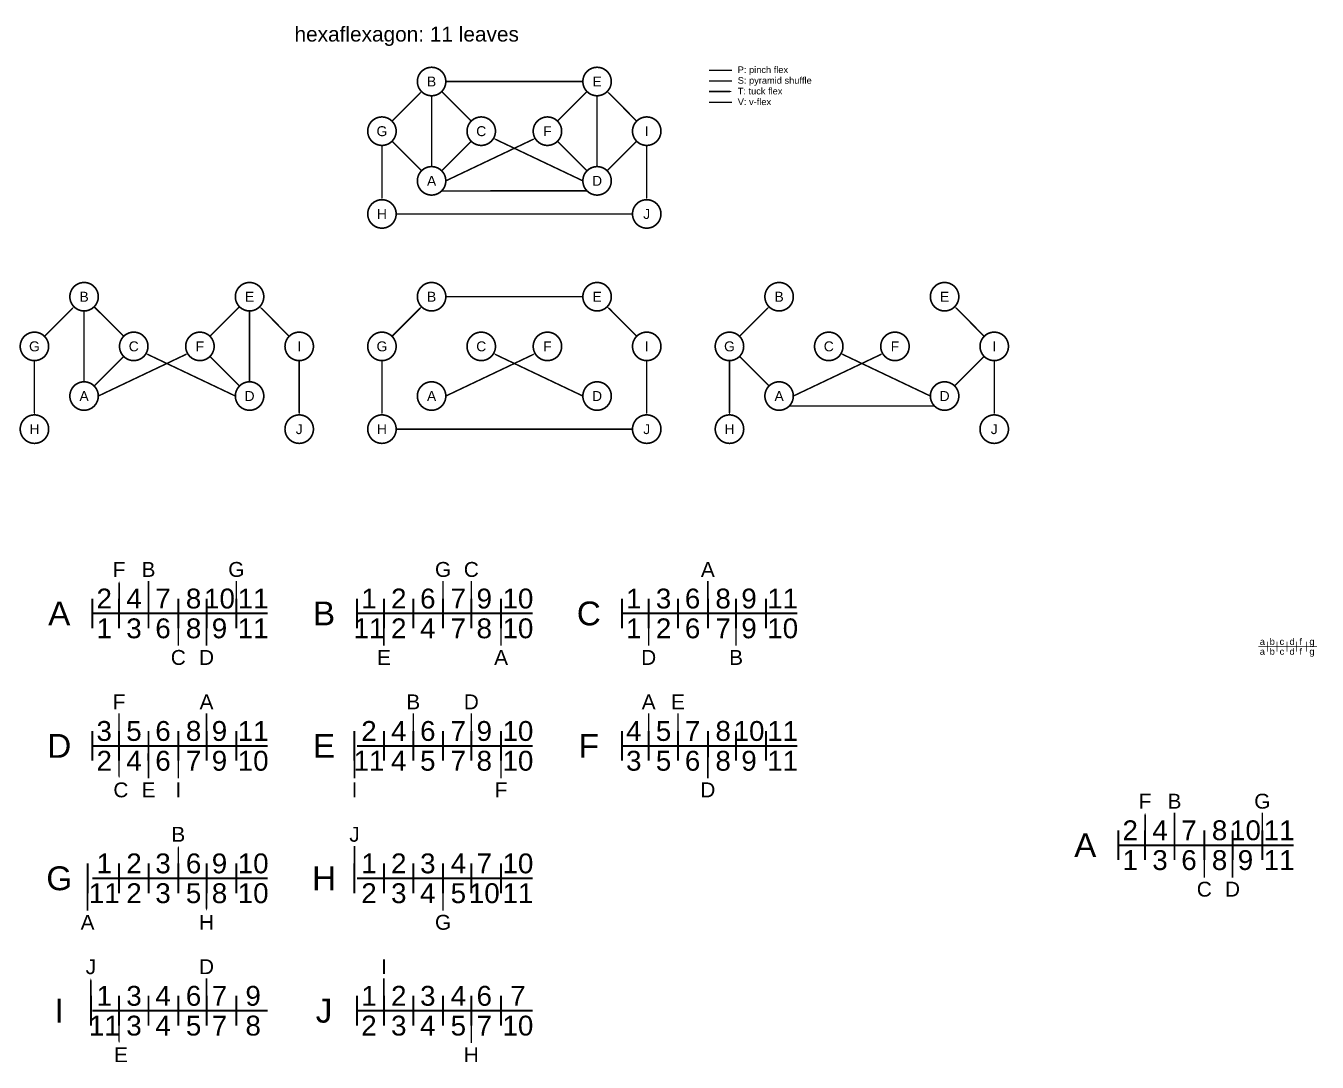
# Model space of a CAD drawing. Header units: inches. Extents: x -28 to 119, y -31 to 35.
# Drawn here: x 13.49 to 52.51, y -31.05 to 0.25 of the extents above; entities that cross this region are included whole.
import ezdxf
from ezdxf.enums import TextEntityAlignment as Align

# ---------------------------------------------------------------- set-up
doc = ezdxf.new("R2010")
doc.units = ezdxf.units.IN
doc.header["$LTSCALE"] = 0.5
doc.header["$MEASUREMENT"] = 0
doc.linetypes.add('DASHED', pattern=[0.75, 0.5, -0.25])
doc.linetypes.add('DIVIDE', pattern=[1.25, 0.5, -0.25, 0, -0.25, 0, -0.25])
for name, color, linetype in [('flex pinch', 7, 'Continuous'), ('flex pyramid shuffle', 10, 'DASHED'), ('flex tuck', 150, 'Continuous'), ('flex v', 82, 'DIVIDE'), ('state-separator', 252, 'Continuous'), ('states', 7, 'Continuous')]:
    doc.layers.add(name, color=color, linetype=linetype)
doc.styles.add('Arial', font='ARIAL.TTF')

# ---------------------------------------------------------------- blocks, each defined once
blk = doc.blocks.new('state2', base_point=(38.38046, -2.35))
at = {"layer": 'state-separator', "const_width": 0.02}
for points in [[(38.649856, -2.5), (38.649931, -2.2)], [(38.945908, -2.5), (38.945983, -2.2)], [(39.245908, -2.5), (39.245983, -2.2)], [(39.530323, -2.5), (39.530399, -2.2)], [(39.830324, -2.5), (39.8304, -2.2)], [(40.147191, -2.349997), (38.38046, -2.35)]]:
    blk.add_lwpolyline(points, dxfattribs=at)
at = {"style": 'Arial'}
for tag, p in [('a', (38.499954, -2.2)), ('b', (38.799954, -2.2)), ('c', (39.092178, -2.2)), ('d', (39.399954, -2.2)), ('f', (39.660941, -2.2)), ('g', (39.999954, -2.2)), ('a', (38.499954, -2.5)), ('b', (38.799954, -2.5)), ('c', (39.092178, -2.5)), ('d', (39.399954, -2.5)), ('f', (39.660941, -2.5)), ('g', (39.999954, -2.5))]:
    blk.add_attdef(tag, text='', height=0.2, dxfattribs=at).set_placement(p, align=Align.MIDDLE_CENTER)

msp = doc.modelspace()

# ---------------------------------------------------------------- linework, layer by layer
at = {"const_width": 0.050116}
for points in [[(25.74999, -1.003331, 1), (25.74999, -1.862695, 1)], [(30.74999, -1.003331, 1), (30.74999, -1.862695, 1)], [(24.249818, -2.503331, 1), (24.249818, -3.362695, 1)], [(27.250208, -2.503331, 1), (27.250208, -3.362695, 1)], [(29.249961, -2.503331, 1), (29.249961, -3.362695, 1)], [(32.249865, -2.503331, 1), (32.249865, -3.362695, 1)], [(25.749929, -4.003331, 1), (25.749929, -4.862695, 1)], [(30.750233, -4.003331, 1), (30.750233, -4.862695, 1)], [(24.250147, -5.003331, 1), (24.250147, -5.862695, 1)], [(32.249873, -5.003331, 1), (32.249873, -5.862695, 1)], [(15.24999, -7.503331, 1), (15.24999, -8.362695, 1)], [(20.24999, -7.503331, 1), (20.24999, -8.362695, 1)], [(25.74999, -7.503331, 1), (25.74999, -8.362695, 1)], [(30.74999, -7.503331, 1), (30.74999, -8.362695, 1)], [(36.24999, -7.503331, 1), (36.24999, -8.362695, 1)], [(41.24999, -7.503331, 1), (41.24999, -8.362695, 1)], [(13.749818, -9.003331, 1), (13.749818, -9.862695, 1)], [(16.750208, -9.003331, 1), (16.750208, -9.862695, 1)], [(18.749961, -9.003331, 1), (18.749961, -9.862695, 1)], [(21.749865, -9.003331, 1), (21.749865, -9.862695, 1)], [(24.249818, -9.003331, 1), (24.249818, -9.862695, 1)], [(27.250208, -9.003331, 1), (27.250208, -9.862695, 1)], [(29.249961, -9.003331, 1), (29.249961, -9.862695, 1)], [(32.249865, -9.003331, 1), (32.249865, -9.862695, 1)], [(34.749818, -9.003331, 1), (34.749818, -9.862695, 1)], [(37.750208, -9.003331, 1), (37.750208, -9.862695, 1)], [(39.749961, -9.003331, 1), (39.749961, -9.862695, 1)], [(42.749865, -9.003331, 1), (42.749865, -9.862695, 1)], [(15.249929, -10.503331, 1), (15.249929, -11.362695, 1)], [(20.250233, -10.503331, 1), (20.250233, -11.362695, 1)], [(25.749929, -10.503331, 1), (25.749929, -11.362695, 1)], [(30.750233, -10.503331, 1), (30.750233, -11.362695, 1)], [(36.249929, -10.503331, 1), (36.249929, -11.362695, 1)], [(41.250233, -10.503331, 1), (41.250233, -11.362695, 1)], [(13.750147, -11.503331, 1), (13.750147, -12.362695, 1)], [(21.749873, -11.503331, 1), (21.749873, -12.362695, 1)], [(24.250147, -11.503331, 1), (24.250147, -12.362695, 1)], [(32.249873, -11.503331, 1), (32.249873, -12.362695, 1)], [(34.750147, -11.503331, 1), (34.750147, -12.362695, 1)], [(42.749873, -11.503331, 1), (42.749873, -12.362695, 1)]]:
    msp.add_lwpolyline(points, format="xyb", close=True, dxfattribs=at)
at = {"layer": 'flex pinch'}
for points, const_width in [([(34.82467, -1.09387), (34.133401, -1.09387)], 0.04413), ([(25.75, -1.866025), (25.75, -4)], 0.04413), ([(26.946453, -2.629095), (26.053857, -1.736931)], 0.04413), ([(29.553547, -2.629095), (30.446143, -1.736931)], 0.04413), ([(30.75, -1.866025), (30.75, -4)], 0.04413), ([(26.053969, -4.129269), (26.94628, -3.236757)], 0.04413), ([(30.446031, -4.129269), (29.55372, -3.236757)], 0.04413), ([(15.25, -8.366025), (15.25, -10.5)], 0.04413), ([(16.446453, -9.129095), (15.553857, -8.236931)], 0.04413), ([(19.053547, -9.129095), (19.946143, -8.236931)], 0.04413), ([(20.25, -8.366025), (20.25, -10.5)], 0.04413), ([(15.553969, -10.629269), (16.44628, -9.736757)], 0.04413), ([(19.946031, -10.629269), (19.05372, -9.736757)], 0.04413), ([(17.196557, -16.521588), (17.196457, -17.5)], 0.0441), ([(26.949804, -16.521588), (26.949703, -17.5)], 0.0441), ([(34.096864, -16.521588), (34.096764, -17.5)], 0.0441), ([(18.096457, -17.5), (18.096356, -18.478412)], 0.0441), ([(27.849703, -17.5), (27.849603, -18.478412)], 0.0441), ([(34.95001, -17.5), (34.94991, -18.478412)], 0.0441), ([(16.308208, -20.521588), (16.308108, -21.5)], 0.0441), ([(26.949804, -20.521588), (26.949703, -21.5)], 0.0441), ([(33.1968, -20.521588), (33.1967, -21.5)], 0.0441), ([(17.196264, -21.5), (17.196163, -22.478412)], 0.0441), ([(27.849706, -21.5), (27.849606, -22.478412)], 0.0441), ([(34.096703, -21.5), (34.096602, -22.478412)], 0.0441), ([(48.196557, -23.521588), (48.196457, -24.5)], 0.0441), ([(49.096457, -24.5), (49.096356, -25.478412)], 0.0441)]:
    msp.add_lwpolyline(points, dxfattribs=dict(at, const_width=const_width))
at = {"layer": 'flex pyramid shuffle'}
for points, const_width in [([(26.179672, -1.433013), (30.320308, -1.433013)], 0.04413), ([(34.82467, -1.419509), (34.133401, -1.419509)], 0.04413), ([(24.679829, -5.433013), (31.820317, -5.43289)], 0.04413), ([(26.179672, -7.933013), (30.320308, -7.933013)], 0.04413), ([(24.679829, -11.933013), (31.820317, -11.93289)], 0.04413), ([(24.308301, -17.5), (24.3082, -18.478412)], 0.0441), ([(25.196557, -20.521588), (25.196457, -21.5)], 0.0441), ([(23.420353, -24.521588), (23.420251, -25.5)], 0.0441), ([(26.949549, -29.5), (26.949448, -30.478412)], 0.0441)]:
    msp.add_lwpolyline(points, dxfattribs=dict(at, const_width=const_width))
at = {"layer": 'flex tuck'}
for points in [[(25.446195, -1.736757, 0, 0.2, 0), (25.234063, -1.948889, 0.0441, 0.0441, 0), (24.553996, -2.629269, 0.04413, 0.04413, 0)], [(31.053857, -1.736931, 0, 0.2, 0), (31.269659, -1.945329, 0.0441, 0.0441, 0), (31.946384, -2.629095, 0.04413, 0.04413, 0)], [(34.82467, -1.733722, 0, 0.2, 0), (34.52467, -1.733722, 0.0441, 0.0441, 0), (34.133352, -1.733759, 0.04413, 0.04413, 0)], [(28.875, -3.149519, 0, 0.2, 0), (28.605362, -3.281031, 0.0441, 0.0441, 0), (26.179611, -4.433013, 0.04413, 0.04413, 0)], [(27.625, -3.149519, 0, 0.2, 0), (27.894638, -3.281031, 0.0441, 0.0441, 0), (30.320551, -4.433013, 0.04413, 0.04413, 0)], [(24.25, -5, 0, 0.2, 0), (24.25, -4.7, 0.0441, 0.0441, 0), (24.25, -3.366025, 0.04413, 0.04413, 0)], [(32.25, -5, 0, 0.2, 0), (32.25, -4.7, 0.0441, 0.0441, 0), (32.25, -3.366025, 0.04413, 0.04413, 0)], [(14.946195, -8.236757, 0, 0.2, 0), (14.734063, -8.448889, 0.0441, 0.0441, 0), (14.053996, -9.129269, 0.04413, 0.04413, 0)], [(20.553857, -8.236931, 0, 0.2, 0), (20.769659, -8.445329, 0.0441, 0.0441, 0), (21.446384, -9.129095, 0.04413, 0.04413, 0)], [(25.446195, -8.236757, 0, 0.2, 0), (25.234063, -8.448889, 0.0441, 0.0441, 0), (24.553996, -9.129269, 0.04413, 0.04413, 0)], [(31.053857, -8.236931, 0, 0.2, 0), (31.269659, -8.445329, 0.0441, 0.0441, 0), (31.946384, -9.129095, 0.04413, 0.04413, 0)], [(35.946195, -8.236757, 0, 0.2, 0), (35.734063, -8.448889, 0.0441, 0.0441, 0), (35.053996, -9.129269, 0.04413, 0.04413, 0)], [(41.553857, -8.236931, 0, 0.2, 0), (41.769659, -8.445329, 0.0441, 0.0441, 0), (42.446384, -9.129095, 0.04413, 0.04413, 0)], [(18.375, -9.649519, 0, 0.2, 0), (18.105362, -9.781031, 0.0441, 0.0441, 0), (15.679611, -10.933013, 0.04413, 0.04413, 0)], [(17.125, -9.649519, 0, 0.2, 0), (17.394638, -9.781031, 0.0441, 0.0441, 0), (19.820551, -10.933013, 0.04413, 0.04413, 0)], [(28.875, -9.649519, 0, 0.2, 0), (28.605362, -9.781031, 0.0441, 0.0441, 0), (26.179611, -10.933013, 0.04413, 0.04413, 0)], [(27.625, -9.649519, 0, 0.2, 0), (27.894638, -9.781031, 0.0441, 0.0441, 0), (30.320551, -10.933013, 0.04413, 0.04413, 0)], [(39.375, -9.649519, 0, 0.2, 0), (39.105362, -9.781031, 0.0441, 0.0441, 0), (36.679611, -10.933013, 0.04413, 0.04413, 0)], [(38.125, -9.649519, 0, 0.2, 0), (38.394638, -9.781031, 0.0441, 0.0441, 0), (40.820551, -10.933013, 0.04413, 0.04413, 0)], [(13.75, -11.5, 0, 0.2, 0), (13.75, -11.2, 0.0441, 0.0441, 0), (13.75, -9.866025, 0.04413, 0.04413, 0)], [(21.75, -11.5, 0, 0.2, 0), (21.75, -11.2, 0.0441, 0.0441, 0), (21.75, -9.866025, 0.04413, 0.04413, 0)], [(24.25, -11.5, 0, 0.2, 0), (24.25, -11.2, 0.0441, 0.0441, 0), (24.25, -9.866025, 0.04413, 0.04413, 0)], [(32.25, -11.5, 0, 0.2, 0), (32.25, -11.2, 0.0441, 0.0441, 0), (32.25, -9.866025, 0.04413, 0.04413, 0)], [(34.75, -11.5, 0, 0.2, 0), (34.75, -11.2, 0.0441, 0.0441, 0), (34.75, -9.866025, 0.04413, 0.04413, 0)], [(42.75, -11.5, 0, 0.2, 0), (42.75, -11.2, 0.0441, 0.0441, 0), (42.75, -9.866025, 0.04413, 0.04413, 0)], [(16.308401, -16.521588, 0, 0.2, 0), (16.308401, -16.821588, 0.0441, 0.0441, 0), (16.308301, -17.5, 0.04413, 0.04413, 0)], [(26.096457, -17.5, 0, 0.2, 0), (26.096457, -17.2, 0.0441, 0.0441, 0), (26.096557, -16.521588, 0.04413, 0.04413, 0)], [(32.308608, -17.5, 0, 0.2, 0), (32.308608, -17.8, 0.0441, 0.0441, 0), (32.308507, -18.478412, 0.04413, 0.04413, 0)], [(32.308547, -21.5, 0, 0.2, 0), (32.308547, -21.2, 0.0441, 0.0441, 0), (32.308647, -20.521588, 0.04413, 0.04413, 0)], [(16.308007, -22.478412, 0, 0.2, 0), (16.308007, -22.178412, 0.0441, 0.0441, 0), (16.308108, -21.5, 0.04413, 0.04413, 0)], [(23.420146, -21.5, 0, 0.2, 0), (23.420146, -21.8, 0.0441, 0.0441, 0), (23.420044, -22.478412, 0.04413, 0.04413, 0)], [(47.308401, -23.521588, 0, 0.2, 0), (47.308401, -23.821588, 0.0441, 0.0441, 0), (47.308301, -24.5, 0.04413, 0.04413, 0)], [(18.097012, -24.521588, 0, 0.2, 0), (18.097012, -24.821588, 0.0441, 0.0441, 0), (18.096912, -25.5, 0.04413, 0.04413, 0)], [(18.950216, -26.478417, 0, 0.2, 0), (18.950216, -26.178417, 0.0441, 0.0441, 0), (18.950316, -25.500005, 0.04413, 0.04413, 0)], [(26.096563, -25.5, 0, 0.2, 0), (26.096563, -25.8, 0.0441, 0.0441, 0), (26.096463, -26.478412, 0.04413, 0.04413, 0)], [(15.455116, -28.521588, 0, 0.2, 0), (15.455116, -28.821588, 0.0441, 0.0441, 0), (15.455016, -29.5, 0.04413, 0.04413, 0)], [(24.308146, -29.5, 0, 0.2, 0), (24.308146, -29.2, 0.0441, 0.0441, 0), (24.308247, -28.521588, 0.04413, 0.04413, 0)], [(16.308162, -30.478412, 0, 0.2, 0), (16.308162, -30.178412, 0.0441, 0.0441, 0), (16.308262, -29.5, 0.04413, 0.04413, 0)]]:
    msp.add_lwpolyline(points, format="xyseb", dxfattribs=at)
at = {"layer": 'flex v'}
for points, const_width in [([(34.82467, -2.059361), (34.133401, -2.059361)], 0.04413), ([(25.446307, -4.129095), (24.553823, -3.236931)], 0.04413), ([(31.054141, -4.129269), (31.946211, -3.236757)], 0.04413), ([(30.446305, -4.736757), (26.053796, -4.736931)], 0.04413), ([(35.946307, -10.629095), (35.053823, -9.736931)], 0.04413), ([(41.554141, -10.629269), (42.446211, -9.736757)], 0.04413), ([(40.946305, -11.236757), (36.553796, -11.236931)], 0.04413), ([(19.849807, -16.521588), (19.849706, -17.5)], 0.0441), ([(18.949703, -17.5), (18.949603, -18.478412)], 0.0441), ([(18.949611, -20.521588), (18.94951, -21.5)], 0.0441), ([(18.096264, -21.5), (18.096163, -22.478412)], 0.0441), ([(50.849807, -23.521588), (50.849706, -24.5)], 0.0441), ([(49.949703, -24.5), (49.949603, -25.478412)], 0.0441), ([(15.355117, -25.500005), (15.355016, -26.478417)], 0.0441), ([(18.949765, -28.521588), (18.949665, -29.5)], 0.0441)]:
    msp.add_lwpolyline(points, dxfattribs=dict(at, const_width=const_width))
at = {"layer": 'state-separator'}
for points, const_width in [([(15.499888, -17.95), (15.500113, -17.05)], 0.06), ([(23.499888, -17.95), (23.500113, -17.05)], 0.06), ([(31.500195, -17.95), (31.50042, -17.05)], 0.06), ([(52.497297, -18.499997), (50.730566, -18.5)], 0.02), ([(50.999962, -18.65), (51.000037, -18.35)], 0.02), ([(51.296014, -18.65), (51.296089, -18.35)], 0.02), ([(51.596014, -18.65), (51.596089, -18.35)], 0.02), ([(51.880429, -18.65), (51.880505, -18.35)], 0.02), ([(52.18043, -18.65), (52.180506, -18.35)], 0.02), ([(15.499695, -21.95), (15.49992, -21.05)], 0.06), ([(23.420033, -21.95), (23.420258, -21.05)], 0.06), ([(31.500134, -21.95), (31.500359, -21.05)], 0.06), ([(46.499888, -24.95), (46.500113, -24.05)], 0.06), ([(15.355004, -25.950005), (15.355229, -25.050005)], 0.06), ([(23.420139, -25.95), (23.420364, -25.05)], 0.06), ([(15.454904, -29.95), (15.455129, -29.05)], 0.06), ([(23.499734, -29.95), (23.499959, -29.05)], 0.06)]:
    msp.add_lwpolyline(points, dxfattribs=dict(at, const_width=const_width))

# ---------------------------------------------------------------- block references
ref = msp.add_blockref('state2', (15.5, -17.5), dxfattribs=dict(xscale=3, yscale=3, zscale=3))
ref.add_attrib('a', '2', dxfattribs={"height": 0.6, "style": 'Arial'}).set_placement((15.858481, -17.05), align=Align.MIDDLE_CENTER)
ref.add_attrib('b', '4', dxfattribs={"height": 0.6, "style": 'Arial'}).set_placement((16.758578, -17.05), align=Align.MIDDLE_CENTER)
ref.add_attrib('c', '7', dxfattribs={"height": 0.6, "style": 'Arial'}).set_placement((17.63523, -17.05), align=Align.MIDDLE_CENTER)
ref.add_attrib('d', '8', dxfattribs={"height": 0.6, "style": 'Arial'}).set_placement((18.55838, -17.05), align=Align.MIDDLE_CENTER)
ref.add_attrib('f', '10', dxfattribs={"height": 0.6, "style": 'Arial'}).set_placement((19.34156, -17.05), align=Align.MIDDLE_CENTER)
ref.add_attrib('g', '11', dxfattribs={"height": 0.6, "style": 'Arial'}).set_placement((20.358597, -17.05), align=Align.MIDDLE_CENTER)
ref.add_attrib('a', '1', dxfattribs={"height": 0.6, "style": 'Arial'}).set_placement((15.858481, -17.95), align=Align.MIDDLE_CENTER)
ref.add_attrib('b', '3', dxfattribs={"height": 0.6, "style": 'Arial'}).set_placement((16.758556, -17.95), align=Align.MIDDLE_CENTER)
ref.add_attrib('c', '6', dxfattribs={"height": 0.6, "style": 'Arial'}).set_placement((17.635213, -17.95), align=Align.MIDDLE_CENTER)
ref.add_attrib('d', '8', dxfattribs={"height": 0.6, "style": 'Arial'}).set_placement((18.558578, -17.95), align=Align.MIDDLE_CENTER)
ref.add_attrib('f', '9', dxfattribs={"height": 0.6, "style": 'Arial'}).set_placement((19.341502, -17.95), align=Align.MIDDLE_CENTER)
ref.add_attrib('g', '11', dxfattribs={"height": 0.6, "style": 'Arial'}).set_placement((20.358597, -17.95), align=Align.MIDDLE_CENTER)
ref = msp.add_blockref('state2', (23.5, -17.5), dxfattribs=dict(xscale=3, yscale=3, zscale=3))
ref.add_attrib('a', '1', dxfattribs={"height": 0.6, "style": 'Arial'}).set_placement((23.858557, -17.05), align=Align.MIDDLE_CENTER)
ref.add_attrib('b', '2', dxfattribs={"height": 0.6, "style": 'Arial'}).set_placement((24.75873, -17.05), align=Align.MIDDLE_CENTER)
ref.add_attrib('c', '6', dxfattribs={"height": 0.6, "style": 'Arial'}).set_placement((25.635282, -17.05), align=Align.MIDDLE_CENTER)
ref.add_attrib('d', '7', dxfattribs={"height": 0.6, "style": 'Arial'}).set_placement((26.558438, -17.05), align=Align.MIDDLE_CENTER)
ref.add_attrib('f', '9', dxfattribs={"height": 0.6, "style": 'Arial'}).set_placement((27.341578, -17.05), align=Align.MIDDLE_CENTER)
ref.add_attrib('g', '10', dxfattribs={"height": 0.6, "style": 'Arial'}).set_placement((28.358634, -17.05), align=Align.MIDDLE_CENTER)
ref.add_attrib('a', '11', dxfattribs={"height": 0.6, "style": 'Arial'}).set_placement((23.858599, -17.95), align=Align.MIDDLE_CENTER)
ref.add_attrib('b', '2', dxfattribs={"height": 0.6, "style": 'Arial'}).set_placement((24.75873, -17.95), align=Align.MIDDLE_CENTER)
ref.add_attrib('c', '4', dxfattribs={"height": 0.6, "style": 'Arial'}).set_placement((25.635232, -17.95), align=Align.MIDDLE_CENTER)
ref.add_attrib('d', '7', dxfattribs={"height": 0.6, "style": 'Arial'}).set_placement((26.558438, -17.95), align=Align.MIDDLE_CENTER)
ref.add_attrib('f', '8', dxfattribs={"height": 0.6, "style": 'Arial'}).set_placement((27.3414, -17.95), align=Align.MIDDLE_CENTER)
ref.add_attrib('g', '10', dxfattribs={"height": 0.6, "style": 'Arial'}).set_placement((28.358634, -17.95), align=Align.MIDDLE_CENTER)
ref = msp.add_blockref('state2', (31.500307, -17.5), dxfattribs=dict(xscale=3, yscale=3, zscale=3))
ref.add_attrib('a', '1', dxfattribs={"height": 0.6, "style": 'Arial'}).set_placement((31.858864, -17.05), align=Align.MIDDLE_CENTER)
ref.add_attrib('b', '3', dxfattribs={"height": 0.6, "style": 'Arial'}).set_placement((32.758902, -17.05), align=Align.MIDDLE_CENTER)
ref.add_attrib('c', '6', dxfattribs={"height": 0.6, "style": 'Arial'}).set_placement((33.63552, -17.05), align=Align.MIDDLE_CENTER)
ref.add_attrib('d', '8', dxfattribs={"height": 0.6, "style": 'Arial'}).set_placement((34.558846, -17.05), align=Align.MIDDLE_CENTER)
ref.add_attrib('f', '9', dxfattribs={"height": 0.6, "style": 'Arial'}).set_placement((35.341885, -17.05), align=Align.MIDDLE_CENTER)
ref.add_attrib('g', '11', dxfattribs={"height": 0.6, "style": 'Arial'}).set_placement((36.358392, -17.05), align=Align.MIDDLE_CENTER)
ref.add_attrib('a', '1', dxfattribs={"height": 0.6, "style": 'Arial'}).set_placement((31.858788, -17.95), align=Align.MIDDLE_CENTER)
ref.add_attrib('b', '2', dxfattribs={"height": 0.6, "style": 'Arial'}).set_placement((32.758902, -17.95), align=Align.MIDDLE_CENTER)
ref.add_attrib('c', '6', dxfattribs={"height": 0.6, "style": 'Arial'}).set_placement((33.635419, -17.95), align=Align.MIDDLE_CENTER)
ref.add_attrib('d', '7', dxfattribs={"height": 0.6, "style": 'Arial'}).set_placement((34.558885, -17.95), align=Align.MIDDLE_CENTER)
ref.add_attrib('f', '9', dxfattribs={"height": 0.6, "style": 'Arial'}).set_placement((35.341827, -17.95), align=Align.MIDDLE_CENTER)
ref.add_attrib('g', '10', dxfattribs={"height": 0.6, "style": 'Arial'}).set_placement((36.359016, -17.95), align=Align.MIDDLE_CENTER)
ref = msp.add_blockref('state2', (15.499807, -21.5), dxfattribs=dict(xscale=3, yscale=3, zscale=3))
ref.add_attrib('a', '3', dxfattribs={"height": 0.6, "style": 'Arial'}).set_placement((15.858187, -21.05), align=Align.MIDDLE_CENTER)
ref.add_attrib('b', '5', dxfattribs={"height": 0.6, "style": 'Arial'}).set_placement((16.758187, -21.05), align=Align.MIDDLE_CENTER)
ref.add_attrib('c', '6', dxfattribs={"height": 0.6, "style": 'Arial'}).set_placement((17.635059, -21.05), align=Align.MIDDLE_CENTER)
ref.add_attrib('d', '8', dxfattribs={"height": 0.6, "style": 'Arial'}).set_placement((18.558281, -21.05), align=Align.MIDDLE_CENTER)
ref.add_attrib('f', '9', dxfattribs={"height": 0.6, "style": 'Arial'}).set_placement((19.34134, -21.05), align=Align.MIDDLE_CENTER)
ref.add_attrib('g', '11', dxfattribs={"height": 0.6, "style": 'Arial'}).set_placement((20.358288, -21.05), align=Align.MIDDLE_CENTER)
ref.add_attrib('a', '2', dxfattribs={"height": 0.6, "style": 'Arial'}).set_placement((15.858385, -21.95), align=Align.MIDDLE_CENTER)
ref.add_attrib('b', '4', dxfattribs={"height": 0.6, "style": 'Arial'}).set_placement((16.758363, -21.95), align=Align.MIDDLE_CENTER)
ref.add_attrib('c', '6', dxfattribs={"height": 0.6, "style": 'Arial'}).set_placement((17.635076, -21.95), align=Align.MIDDLE_CENTER)
ref.add_attrib('d', '7', dxfattribs={"height": 0.6, "style": 'Arial'}).set_placement((18.558363, -21.95), align=Align.MIDDLE_CENTER)
ref.add_attrib('f', '9', dxfattribs={"height": 0.6, "style": 'Arial'}).set_placement((19.341243, -21.95), align=Align.MIDDLE_CENTER)
ref.add_attrib('g', '10', dxfattribs={"height": 0.6, "style": 'Arial'}).set_placement((20.358482, -21.95), align=Align.MIDDLE_CENTER)
ref = msp.add_blockref('state2', (23.5, -21.5), dxfattribs=dict(xscale=3, yscale=3, zscale=3))
ref.add_attrib('a', '2', dxfattribs={"height": 0.6, "style": 'Arial'}).set_placement((23.85838, -21.05), align=Align.MIDDLE_CENTER)
ref.add_attrib('b', '4', dxfattribs={"height": 0.6, "style": 'Arial'}).set_placement((24.75873, -21.05), align=Align.MIDDLE_CENTER)
ref.add_attrib('c', '6', dxfattribs={"height": 0.6, "style": 'Arial'}).set_placement((25.635405, -21.05), align=Align.MIDDLE_CENTER)
ref.add_attrib('d', '7', dxfattribs={"height": 0.6, "style": 'Arial'}).set_placement((26.558556, -21.05), align=Align.MIDDLE_CENTER)
ref.add_attrib('f', '9', dxfattribs={"height": 0.6, "style": 'Arial'}).set_placement((27.341595, -21.05), align=Align.MIDDLE_CENTER)
ref.add_attrib('g', '10', dxfattribs={"height": 0.6, "style": 'Arial'}).set_placement((28.358634, -21.05), align=Align.MIDDLE_CENTER)
ref.add_attrib('a', '11', dxfattribs={"height": 0.6, "style": 'Arial'}).set_placement((23.858318, -21.95), align=Align.MIDDLE_CENTER)
ref.add_attrib('b', '4', dxfattribs={"height": 0.6, "style": 'Arial'}).set_placement((24.758595, -21.95), align=Align.MIDDLE_CENTER)
ref.add_attrib('c', '5', dxfattribs={"height": 0.6, "style": 'Arial'}).set_placement((25.63523, -21.95), align=Align.MIDDLE_CENTER)
ref.add_attrib('d', '7', dxfattribs={"height": 0.6, "style": 'Arial'}).set_placement((26.558557, -21.95), align=Align.MIDDLE_CENTER)
ref.add_attrib('f', '8', dxfattribs={"height": 0.6, "style": 'Arial'}).set_placement((27.341518, -21.95), align=Align.MIDDLE_CENTER)
ref.add_attrib('g', '10', dxfattribs={"height": 0.6, "style": 'Arial'}).set_placement((28.358631, -21.95), align=Align.MIDDLE_CENTER)
ref = msp.add_blockref('state2', (31.500246, -21.5), dxfattribs=dict(xscale=3, yscale=3, zscale=3))
ref.add_attrib('a', '4', dxfattribs={"height": 0.6, "style": 'Arial'}).set_placement((31.858626, -21.05), align=Align.MIDDLE_CENTER)
ref.add_attrib('b', '5', dxfattribs={"height": 0.6, "style": 'Arial'}).set_placement((32.758486, -21.05), align=Align.MIDDLE_CENTER)
ref.add_attrib('c', '7', dxfattribs={"height": 0.6, "style": 'Arial'}).set_placement((33.635499, -21.05), align=Align.MIDDLE_CENTER)
ref.add_attrib('d', '8', dxfattribs={"height": 0.6, "style": 'Arial'}).set_placement((34.558841, -21.05), align=Align.MIDDLE_CENTER)
ref.add_attrib('f', '10', dxfattribs={"height": 0.6, "style": 'Arial'}).set_placement((35.341818, -21.05), align=Align.MIDDLE_CENTER)
ref.add_attrib('g', '11', dxfattribs={"height": 0.6, "style": 'Arial'}).set_placement((36.358727, -21.05), align=Align.MIDDLE_CENTER)
ref.add_attrib('a', '3', dxfattribs={"height": 0.6, "style": 'Arial'}).set_placement((31.858824, -21.95), align=Align.MIDDLE_CENTER)
ref.add_attrib('b', '5', dxfattribs={"height": 0.6, "style": 'Arial'}).set_placement((32.758802, -21.95), align=Align.MIDDLE_CENTER)
ref.add_attrib('c', '6', dxfattribs={"height": 0.6, "style": 'Arial'}).set_placement((33.635476, -21.95), align=Align.MIDDLE_CENTER)
ref.add_attrib('d', '8', dxfattribs={"height": 0.6, "style": 'Arial'}).set_placement((34.558802, -21.95), align=Align.MIDDLE_CENTER)
ref.add_attrib('f', '9', dxfattribs={"height": 0.6, "style": 'Arial'}).set_placement((35.341764, -21.95), align=Align.MIDDLE_CENTER)
ref.add_attrib('g', '11', dxfattribs={"height": 0.6, "style": 'Arial'}).set_placement((36.358877, -21.95), align=Align.MIDDLE_CENTER)
ref = msp.add_blockref('state2', (46.5, -24.5), dxfattribs=dict(xscale=3, yscale=3, zscale=3))
ref.add_attrib('a', '2', dxfattribs={"height": 0.6, "style": 'Arial'}).set_placement((46.858481, -24.05), align=Align.MIDDLE_CENTER)
ref.add_attrib('b', '4', dxfattribs={"height": 0.6, "style": 'Arial'}).set_placement((47.758578, -24.05), align=Align.MIDDLE_CENTER)
ref.add_attrib('c', '7', dxfattribs={"height": 0.6, "style": 'Arial'}).set_placement((48.63523, -24.05), align=Align.MIDDLE_CENTER)
ref.add_attrib('d', '8', dxfattribs={"height": 0.6, "style": 'Arial'}).set_placement((49.55838, -24.05), align=Align.MIDDLE_CENTER)
ref.add_attrib('f', '10', dxfattribs={"height": 0.6, "style": 'Arial'}).set_placement((50.340771, -24.05), align=Align.MIDDLE_CENTER)
ref.add_attrib('g', '11', dxfattribs={"height": 0.6, "style": 'Arial'}).set_placement((51.357809, -24.05), align=Align.MIDDLE_CENTER)
ref.add_attrib('a', '1', dxfattribs={"height": 0.6, "style": 'Arial'}).set_placement((46.858481, -24.95), align=Align.MIDDLE_CENTER)
ref.add_attrib('b', '3', dxfattribs={"height": 0.6, "style": 'Arial'}).set_placement((47.758556, -24.95), align=Align.MIDDLE_CENTER)
ref.add_attrib('c', '6', dxfattribs={"height": 0.6, "style": 'Arial'}).set_placement((48.634819, -24.95), align=Align.MIDDLE_CENTER)
ref.add_attrib('d', '8', dxfattribs={"height": 0.6, "style": 'Arial'}).set_placement((49.558578, -24.95), align=Align.MIDDLE_CENTER)
ref.add_attrib('f', '9', dxfattribs={"height": 0.6, "style": 'Arial'}).set_placement((50.341107, -24.95), align=Align.MIDDLE_CENTER)
ref.add_attrib('g', '11', dxfattribs={"height": 0.6, "style": 'Arial'}).set_placement((51.358597, -24.95), align=Align.MIDDLE_CENTER)
ref = msp.add_blockref('state2', (15.500455, -25.5), dxfattribs=dict(xscale=3, yscale=3, zscale=3))
ref.add_attrib('a', '1', dxfattribs={"height": 0.6, "style": 'Arial'}).set_placement((15.85905, -25.05), align=Align.MIDDLE_CENTER)
ref.add_attrib('b', '2', dxfattribs={"height": 0.6, "style": 'Arial'}).set_placement((16.758929, -25.05), align=Align.MIDDLE_CENTER)
ref.add_attrib('c', '3', dxfattribs={"height": 0.6, "style": 'Arial'}).set_placement((17.635603, -25.05), align=Align.MIDDLE_CENTER)
ref.add_attrib('d', '6', dxfattribs={"height": 0.6, "style": 'Arial'}).set_placement((18.558929, -25.05), align=Align.MIDDLE_CENTER)
ref.add_attrib('f', '9', dxfattribs={"height": 0.6, "style": 'Arial'}).set_placement((19.341968, -25.05), align=Align.MIDDLE_CENTER)
ref.add_attrib('g', '10', dxfattribs={"height": 0.6, "style": 'Arial'}).set_placement((20.358921, -25.05), align=Align.MIDDLE_CENTER)
ref.add_attrib('a', '11', dxfattribs={"height": 0.6, "style": 'Arial'}).set_placement((15.858929, -25.95), align=Align.MIDDLE_CENTER)
ref.add_attrib('b', '2', dxfattribs={"height": 0.6, "style": 'Arial'}).set_placement((16.758929, -25.95), align=Align.MIDDLE_CENTER)
ref.add_attrib('c', '3', dxfattribs={"height": 0.6, "style": 'Arial'}).set_placement((17.635603, -25.95), align=Align.MIDDLE_CENTER)
ref.add_attrib('d', '5', dxfattribs={"height": 0.6, "style": 'Arial'}).set_placement((18.559019, -25.95), align=Align.MIDDLE_CENTER)
ref.add_attrib('f', '8', dxfattribs={"height": 0.6, "style": 'Arial'}).set_placement((19.341787, -25.95), align=Align.MIDDLE_CENTER)
ref.add_attrib('g', '10', dxfattribs={"height": 0.6, "style": 'Arial'}).set_placement((20.358921, -25.95), align=Align.MIDDLE_CENTER)
ref = msp.add_blockref('state2', (23.500107, -25.5), dxfattribs=dict(xscale=3, yscale=3, zscale=3))
ref.add_attrib('a', '1', dxfattribs={"height": 0.6, "style": 'Arial'}).set_placement((23.858701, -25.05), align=Align.MIDDLE_CENTER)
ref.add_attrib('b', '2', dxfattribs={"height": 0.6, "style": 'Arial'}).set_placement((24.758701, -25.05), align=Align.MIDDLE_CENTER)
ref.add_attrib('c', '3', dxfattribs={"height": 0.6, "style": 'Arial'}).set_placement((25.635376, -25.05), align=Align.MIDDLE_CENTER)
ref.add_attrib('d', '4', dxfattribs={"height": 0.6, "style": 'Arial'}).set_placement((26.558701, -25.05), align=Align.MIDDLE_CENTER)
ref.add_attrib('f', '7', dxfattribs={"height": 0.6, "style": 'Arial'}).set_placement((27.34174, -25.05), align=Align.MIDDLE_CENTER)
ref.add_attrib('g', '10', dxfattribs={"height": 0.6, "style": 'Arial'}).set_placement((28.358815, -25.05), align=Align.MIDDLE_CENTER)
ref.add_attrib('a', '2', dxfattribs={"height": 0.6, "style": 'Arial'}).set_placement((23.858685, -25.95), align=Align.MIDDLE_CENTER)
ref.add_attrib('b', '3', dxfattribs={"height": 0.6, "style": 'Arial'}).set_placement((24.758685, -25.95), align=Align.MIDDLE_CENTER)
ref.add_attrib('c', '4', dxfattribs={"height": 0.6, "style": 'Arial'}).set_placement((25.635376, -25.95), align=Align.MIDDLE_CENTER)
ref.add_attrib('d', '5', dxfattribs={"height": 0.6, "style": 'Arial'}).set_placement((26.55858, -25.95), align=Align.MIDDLE_CENTER)
ref.add_attrib('f', '10', dxfattribs={"height": 0.6, "style": 'Arial'}).set_placement((27.341681, -25.95), align=Align.MIDDLE_CENTER)
ref.add_attrib('g', '11', dxfattribs={"height": 0.6, "style": 'Arial'}).set_placement((28.358815, -25.95), align=Align.MIDDLE_CENTER)
ref = msp.add_blockref('state2', (15.499962, -29.5), dxfattribs=dict(xscale=3, yscale=3, zscale=3))
ref.add_attrib('a', '1', dxfattribs={"height": 0.6, "style": 'Arial'}).set_placement((15.858557, -29.05), align=Align.MIDDLE_CENTER)
ref.add_attrib('b', '3', dxfattribs={"height": 0.6, "style": 'Arial'}).set_placement((16.7584, -29.05), align=Align.MIDDLE_CENTER)
ref.add_attrib('c', '4', dxfattribs={"height": 0.6, "style": 'Arial'}).set_placement((17.635074, -29.05), align=Align.MIDDLE_CENTER)
ref.add_attrib('d', '6', dxfattribs={"height": 0.6, "style": 'Arial'}).set_placement((18.558557, -29.05), align=Align.MIDDLE_CENTER)
ref.add_attrib('f', '7', dxfattribs={"height": 0.6, "style": 'Arial'}).set_placement((19.341474, -29.05), align=Align.MIDDLE_CENTER)
ref.add_attrib('g', '9', dxfattribs={"height": 0.6, "style": 'Arial'}).set_placement((20.358357, -29.05), align=Align.MIDDLE_CENTER)
ref.add_attrib('a', '11', dxfattribs={"height": 0.6, "style": 'Arial'}).set_placement((15.8584, -29.95), align=Align.MIDDLE_CENTER)
ref.add_attrib('b', '3', dxfattribs={"height": 0.6, "style": 'Arial'}).set_placement((16.758557, -29.95), align=Align.MIDDLE_CENTER)
ref.add_attrib('c', '4', dxfattribs={"height": 0.6, "style": 'Arial'}).set_placement((17.635074, -29.95), align=Align.MIDDLE_CENTER)
ref.add_attrib('d', '5', dxfattribs={"height": 0.6, "style": 'Arial'}).set_placement((18.5584, -29.95), align=Align.MIDDLE_CENTER)
ref.add_attrib('f', '7', dxfattribs={"height": 0.6, "style": 'Arial'}).set_placement((19.341339, -29.95), align=Align.MIDDLE_CENTER)
ref.add_attrib('g', '8', dxfattribs={"height": 0.6, "style": 'Arial'}).set_placement((20.358474, -29.95), align=Align.MIDDLE_CENTER)
ref = msp.add_blockref('state2', (23.499846, -29.5), dxfattribs=dict(xscale=3, yscale=3, zscale=3))
ref.add_attrib('a', '1', dxfattribs={"height": 0.6, "style": 'Arial'}).set_placement((23.858283, -29.05), align=Align.MIDDLE_CENTER)
ref.add_attrib('b', '2', dxfattribs={"height": 0.6, "style": 'Arial'}).set_placement((24.758283, -29.05), align=Align.MIDDLE_CENTER)
ref.add_attrib('c', '3', dxfattribs={"height": 0.6, "style": 'Arial'}).set_placement((25.634958, -29.05), align=Align.MIDDLE_CENTER)
ref.add_attrib('d', '4', dxfattribs={"height": 0.6, "style": 'Arial'}).set_placement((26.55844, -29.05), align=Align.MIDDLE_CENTER)
ref.add_attrib('f', '6', dxfattribs={"height": 0.6, "style": 'Arial'}).set_placement((27.341322, -29.05), align=Align.MIDDLE_CENTER)
ref.add_attrib('g', '7', dxfattribs={"height": 0.6, "style": 'Arial'}).set_placement((28.35824, -29.05), align=Align.MIDDLE_CENTER)
ref.add_attrib('a', '2', dxfattribs={"height": 0.6, "style": 'Arial'}).set_placement((23.858424, -29.95), align=Align.MIDDLE_CENTER)
ref.add_attrib('b', '3', dxfattribs={"height": 0.6, "style": 'Arial'}).set_placement((24.758424, -29.95), align=Align.MIDDLE_CENTER)
ref.add_attrib('c', '4', dxfattribs={"height": 0.6, "style": 'Arial'}).set_placement((25.635115, -29.95), align=Align.MIDDLE_CENTER)
ref.add_attrib('d', '5', dxfattribs={"height": 0.6, "style": 'Arial'}).set_placement((26.558283, -29.95), align=Align.MIDDLE_CENTER)
ref.add_attrib('f', '7', dxfattribs={"height": 0.6, "style": 'Arial'}).set_placement((27.341106, -29.95), align=Align.MIDDLE_CENTER)
ref.add_attrib('g', '10', dxfattribs={"height": 0.6, "style": 'Arial'}).set_placement((28.35824, -29.95), align=Align.MIDDLE_CENTER)

# ---------------------------------------------------------------- texts
at = {"style": 'Arial'}
for tag, p in [('a', (50.850058, -18.35)), ('b', (51.150106, -18.35)), ('c', (51.442312, -18.35)), ('d', (51.750106, -18.35)), ('f', (52.011138, -18.35)), ('g', (52.350106, -18.35)), ('a', (50.850058, -18.65)), ('b', (51.150106, -18.65)), ('c', (51.442312, -18.65)), ('d', (51.750106, -18.65)), ('f', (52.011138, -18.65)), ('g', (52.350106, -18.65))]:
    msp.add_attdef(tag, text='', height=0.2, dxfattribs=at).set_placement(p, align=Align.MIDDLE_CENTER)
at = {"layer": 'flex pinch', "style": 'Arial'}
for s, p in [('P: pinch flex', (35, -1.177116)), ('S: pyramid shuffle', (35, -1.5)), ('V: v-flex', (35, -2.145768)), ('T: tuck flex', (35, -1.822884))]:
    msp.add_text(s, height=0.2, dxfattribs=at).set_placement(p)
at = {"layer": 'states', "style": 'Arial'}
for s, height, p in [('hexaflexagon: 11 leaves', 0.45, (24.998026, 0)), ('B', 0.3, (25.750106, -1.433013)), ('E', 0.3, (30.750106, -1.433013)), ('G', 0.3, (24.250072, -2.933013)), ('C', 0.3, (27.250191, -2.933013)), ('F', 0.3, (29.249947, -2.933013)), ('I', 0.3, (32.250122, -2.933013)), ('A', 0.3, (25.750045, -4.433013)), ('D', 0.3, (30.750216, -4.433013)), ('H', 0.3, (24.25013, -5.433013)), ('J', 0.3, (32.249993, -5.433013)), ('B', 0.3, (15.250106, -7.933013)), ('E', 0.3, (20.250106, -7.933013)), ('B', 0.3, (25.750106, -7.933013)), ('E', 0.3, (30.750106, -7.933013)), ('B', 0.3, (36.250106, -7.933013)), ('E', 0.3, (41.250106, -7.933013)), ('G', 0.3, (13.750072, -9.433013)), ('C', 0.3, (16.750191, -9.433013)), ('F', 0.3, (18.749947, -9.433013)), ('I', 0.3, (21.750122, -9.433013)), ('G', 0.3, (24.250072, -9.433013)), ('C', 0.3, (27.250191, -9.433013)), ('F', 0.3, (29.249947, -9.433013)), ('I', 0.3, (32.250122, -9.433013)), ('G', 0.3, (34.750072, -9.433013)), ('C', 0.3, (37.750191, -9.433013)), ('F', 0.3, (39.749947, -9.433013)), ('I', 0.3, (42.750122, -9.433013)), ('A', 0.3, (15.25, -10.933013)), ('D', 0.3, (20.250216, -10.933013)), ('A', 0.3, (25.750045, -10.933013)), ('D', 0.3, (30.750216, -10.933013)), ('A', 0.3, (36.250045, -10.933013)), ('D', 0.3, (41.250216, -10.933013)), ('H', 0.3, (13.75013, -11.933013)), ('J', 0.3, (21.749993, -11.933013)), ('H', 0.3, (24.25013, -11.933013)), ('J', 0.3, (32.249993, -11.933013)), ('H', 0.3, (34.75013, -11.933013)), ('J', 0.3, (42.749993, -11.933013)), ('F', 0.45, (16.308507, -16.170897)), ('B', 0.45, (17.196626, -16.170897)), ('G', 0.45, (19.849721, -16.170897)), ('G', 0.45, (26.096735, -16.170897)), ('C', 0.45, (26.949718, -16.170897)), ('A', 0.45, (34.096778, -16.170897)), ('A', 0.72, (14.500415, -17.5)), ('B', 0.72, (22.500356, -17.5)), ('C', 0.72, (30.500249, -17.5)), ('C', 0.45, (18.096571, -18.829103)), ('D', 0.45, (18.949733, -18.829103)), ('E', 0.45, (24.30855, -18.829103)), ('A', 0.45, (27.849757, -18.829103)), ('D', 0.45, (32.308712, -18.829103)), ('B', 0.45, (34.950064, -18.829103)), ('F', 0.45, (16.308277, -20.170897)), ('A', 0.45, (18.949363, -20.170897)), ('B', 0.45, (25.196663, -20.170897)), ('D', 0.45, (26.949873, -20.170897)), ('A', 0.45, (32.308795, -20.170897)), ('E', 0.45, (33.19687, -20.170897)), ('D', 0.72, (14.500176, -21.5)), ('E', 0.72, (22.500356, -21.5)), ('F', 0.72, (30.499934, -21.5)), ('C', 0.45, (16.361797, -22.829098)), ('E', 0.45, (17.196378, -22.829103)), ('I', 0.45, (18.096293, -22.829103)), ('I', 0.45, (23.420277, -22.829103)), ('F', 0.45, (27.849821, -22.829103)), ('D', 0.45, (34.096817, -22.829103)), ('F', 0.45, (47.308507, -23.170897)), ('B', 0.45, (48.196626, -23.170897)), ('G', 0.45, (50.849721, -23.170897)), ('B', 0.45, (18.097365, -24.170897)), ('J', 0.45, (23.420322, -24.170897)), ('A', 0.72, (45.500415, -24.5)), ('G', 0.72, (14.500483, -25.5)), ('H', 0.72, (22.500166, -25.5)), ('C', 0.45, (49.096571, -25.829103)), ('D', 0.45, (49.949733, -25.829103)), ('A', 0.45, (15.35522, -26.829107)), ('H', 0.45, (18.950207, -26.829103)), ('G', 0.45, (26.096687, -26.829103)), ('J', 0.45, (15.455389, -28.170897)), ('D', 0.45, (18.949517, -28.170897)), ('I', 0.45, (24.308394, -28.170897)), ('I', 0.72, (14.49999, -29.5)), ('J', 0.72, (22.500035, -29.5)), ('E', 0.45, (16.361964, -30.829098)), ('H', 0.45, (26.949631, -30.829103))]:
    msp.add_text(s, height=height, dxfattribs=at).set_placement(p, align=Align.MIDDLE_CENTER)

doc.saveas('drawing.dxf')
